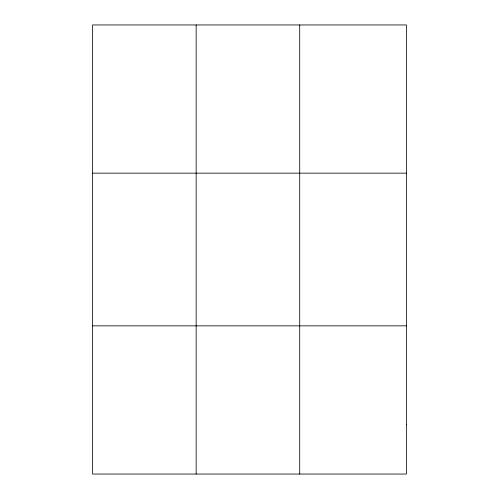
<?xml version="1.0" encoding="UTF-8"?>
<svg xmlns="http://www.w3.org/2000/svg" width="499" height="499" viewBox="0 0 499 499"><rect width="100%" height="100%" fill="white"/><g stroke="black" fill="none" stroke-linecap="round" stroke-linejoin="round"><path stroke-width="0.75" d="M196.151 24.95L196.151 474.05M299.712 24.95L299.712 474.05M92.589 173.153L406.411 173.153M92.589 325.847L406.411 325.847M406.411 424.649L406.411 474.05L92.589 474.05L92.589 24.95L406.411 24.95L406.411 424.649"/></g></svg>
